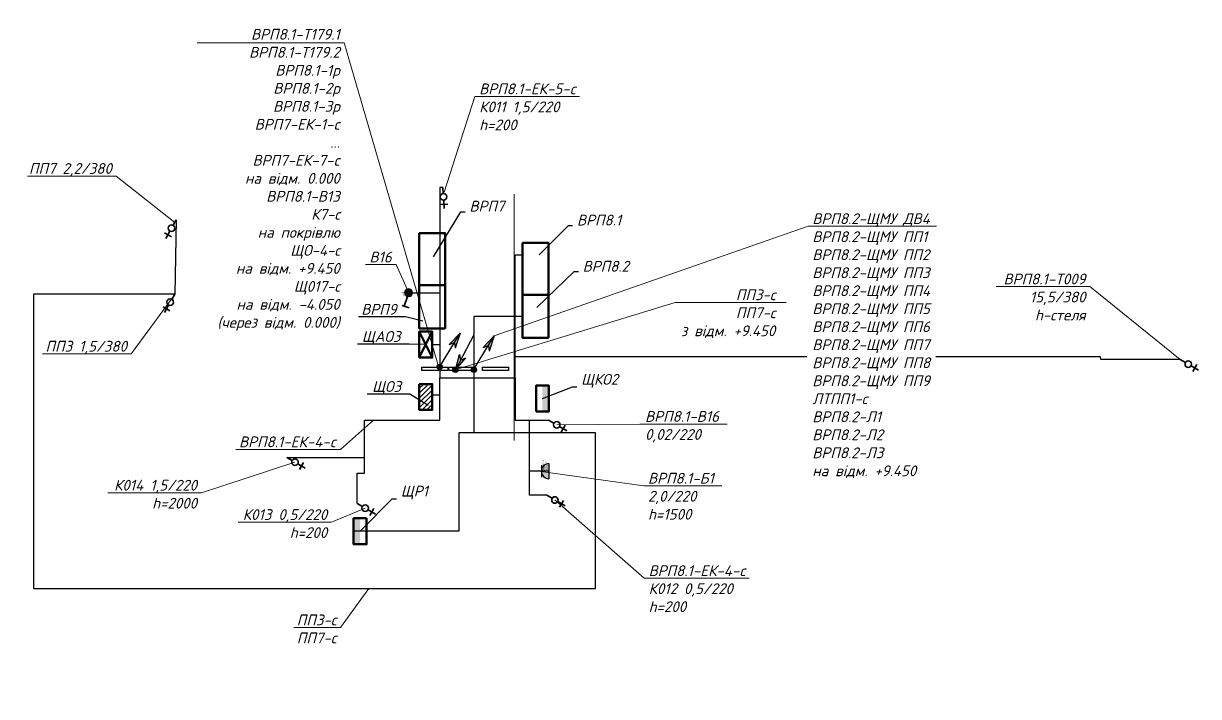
# Model space of a CAD drawing. Header units: millimetres. Extents: x -164867 to 807677, y -316775 to 513985.
# Drawn here: x 202304 to 229491, y 126092 to 141669 of the extents above; entities that cross this region are included whole.
import ezdxf
from ezdxf import colors
from ezdxf.entities.mleader import LeaderData, LeaderLine
from ezdxf.enums import TextEntityAlignment as Align
from ezdxf.math import Vec2, Vec3

# ---------------------------------------------------------------- set-up
doc = ezdxf.new("R2010")
doc.units = ezdxf.units.MM
doc.layers.get('Defpoints').update_dxf_attribs({"color": 140})
for name, color, linetype, lineweight in [('00_novus', 102, 'Continuous', 9), ('E_Аварійні мережі', 1, 'Continuous', 30), ('E_В лотку', 5, 'Kabl_in_Lotok', 30), ('E_В лотку_аварійні', 1, 'Kabl_in_Lotok', 30), ('E_Вимикачі', 84, 'Continuous', 35), ('E_Обладнання', 84, 'Continuous', 35), ('E_Позначення', 7, 'Continuous', 15), ('E_Розп. мережі', 5, 'Continuous', 30), ('E_Щити', 1, 'Continuous', 50)]:
    doc.layers.add(name, color=color, linetype=linetype, lineweight=lineweight)
doc.layers.add('E_Hidden atributes', color=2, linetype='Continuous', plot=False)
doc.styles.add('GOST 2.304', font='isocpeui.ttf')
doc.styles.add('ISO', font='isocpeui.ttf')
doc.styles.add('orientation to layout', font='isocpeui.ttf')
doc.styles.add('ГОСТ 2.304', font='isocpeui.ttf')
doc.linetypes.add('Kabl_in_Lotok', pattern='A,10,[130,ltypeshp.shx,S=1,R=0,X=0,Y=0],1,[130,ltypeshp.shx,S=1,R=90,X=0,Y=-1],1,[130,ltypeshp.shx,S=1,R=0,X=0,Y=0],10', length=22)

# ---------------------------------------------------------------- blocks, each defined once
blk = doc.blocks.new('электровывод')
at = {"color": 0, "linetype": 'ByBlock', "lineweight": -2}
for p, q in [((-123, 124), (-205, 207)), ((-202, 127), (-125, 204)), ((-59, 60), (0, 0))]:
    blk.add_line(p, q, dxfattribs=at)
blk.add_circle((-91, 92), 44.9, dxfattribs=at)
blk = doc.blocks.new('_None')
blk = doc.blocks.new('*U6')
at = {"lineweight": 40}
h = blk.add_hatch(color=0, dxfattribs=at)
h.dxf.hatch_style = 1
h.paths.add_polyline_path([(300, 150), (-300, 150), (-300, 0), (300, 0)])
at = {"color": 0}
blk.add_lwpolyline([(-300, 300), (300, 300), (300, 0), (-300, 0)], close=True, dxfattribs=at)
blk = doc.blocks.new('*U5')
at = {"lineweight": 20}
h = blk.add_hatch(dxfattribs=at)
h.set_pattern_fill('ANSI31', color=0, scale=25)
h.paths.add_polyline_path([(-300, 300), (-300, 0), (300, 0), (300, 300)])
at = {"color": 0}
blk.add_lwpolyline([(-300, 300), (300, 300), (300, 0), (-300, 0)], close=True, dxfattribs=at)
blk = doc.blocks.new('*U4')
at = {"color": 0}
for p, q in [((-300, 300), (300, 0)), ((-300, 0), (300, 300))]:
    blk.add_line(p, q, dxfattribs=at)
blk.add_lwpolyline([(-300, 300), (300, 300), (300, 0), (-300, 0)], close=True, dxfattribs=at)
blk = doc.blocks.new('*U68')
at = {"lineweight": -2}
h = blk.add_hatch(color=256, dxfattribs=at)
h.paths.add_polyline_path([(8.77, 16.13), (3.9, 10.61), (6.34, 11.65)])
h.paths.add_polyline_path([(8.77, 16.13), (6.34, 11.65), (6.79, 9.05)])
h = blk.add_hatch(color=256, dxfattribs=at)
edge = h.paths.add_edge_path()
edge.add_arc((0.07, 0), 1.28, 0, 360)
for p, q in [((0, 0), (8.77, 16.13)), ((8.77, 16.13), (3.9, 10.61)), ((3.9, 10.61), (6.34, 11.65)), ((6.34, 11.65), (6.79, 9.05)), ((8.77, 16.13), (6.79, 9.05))]:
    blk.add_line(p, q, dxfattribs=at)
blk.add_circle((0.11, 0), 1.24, dxfattribs=at)
blk = doc.blocks.new('*U522')
at = {"true_color": 0xffffff}
h = blk.add_hatch(color=7, dxfattribs=at)
h.dxf.hatch_style = 1
h.paths.add_polyline_path([(-88, 0, 1), (88, 0, 1)])
at = {"color": 0}
for points in [[(127, 301), (17, 348)], [(34, 81), (127, 301)], [(238, 254), (127, 301)]]:
    blk.add_lwpolyline(points, dxfattribs=at)
blk.add_circle((0, 0), 87.5, dxfattribs=at)
at = {"layer": 'E_Hidden atributes', "style": 'GOST 2.304'}
for tag, p in [('TYPE', (-77, 42)), ('IP', (-72, 75)), ('INSTALATION', (-72, 10)), ('LOCATION', (-72, -20)), ('COLOR', (-72, -88)), ('VENDOR', (-72, -55))]:
    blk.add_attdef(tag, p, '', height=25, dxfattribs=at)
blk = doc.blocks.new('*U507')
h = blk.add_hatch(color=0)
h.dxf.hatch_style = 1
h.paths.add_polyline_path([(175, 100, 1), (-175, 100)])
at = {"color": 0, "linetype": 'Continuous', "lineweight": 30}
for p, q in [((140, 275), (-140, 275)), ((0, 275), (0, 415)), ((0, 275), (0, 415)), ((0, 275), (0, 415)), ((175, 100), (-175, 100))]:
    blk.add_line(p, q, dxfattribs=at)
blk.add_arc((0, 100), 175, 0, 180, dxfattribs=at)
at = {"color": 0, "style": 'orientation to layout'}
blk.add_attdef('AMOUNT', text='', height=150, dxfattribs=at).set_placement((147, 422), align=Align.MIDDLE_CENTER)
at = {"layer": 'E_Hidden atributes', "style": 'GOST 2.304'}
for tag, p in [('IP', (0, 248)), ('INSTALATION', (0, 188)), ('LOCATION', (0, 158)), ('COLOR', (0, 100)), ('VENDOR', (0, 218)), ('VOLTAGE_CURRENT', (0, 128))]:
    blk.add_attdef(tag, p, '', height=25, dxfattribs=at)
blk = doc.blocks.new('*U124')
at = {"lineweight": -2}
h = blk.add_hatch(color=256, dxfattribs=at)
h.paths.add_polyline_path([(0.11, 0), (-4.75, 5.51), (-2.32, 4.48)])
h.paths.add_polyline_path([(0.11, 0), (-2.32, 4.48), (-1.87, 7.08)])
h = blk.add_hatch(color=256, dxfattribs=at)
edge = h.paths.add_edge_path()
edge.add_arc((0.07, 0), 1.28, 0, 360)
for p, q in [((-8.66, 16.13), (0.11, 0)), ((0.11, 0), (-4.75, 5.51)), ((-4.75, 5.51), (-2.32, 4.48)), ((-2.32, 4.48), (-1.87, 7.08)), ((0.11, 0), (-1.87, 7.08))]:
    blk.add_line(p, q, dxfattribs=at)
blk.add_circle((0.11, 0), 1.24, dxfattribs=at)

msp = doc.modelspace()

# ---------------------------------------------------------------- linework, layer by layer
at = {"layer": '00_novus', "color": 251, "lineweight": 0}
msp.add_lwpolyline([(213656.07, 137716.17), (213656.07, 132019.97)], dxfattribs=at)
at = {"layer": 'E_Аварійні мережі'}
msp.add_lwpolyline([(213852.7, 134890.5), (212723.75, 134890.5), (212723.75, 132191.17)], dxfattribs=at)
at = {"layer": 'E_В лотку', "ltscale": 100}
for points in [[(212007.14, 137876.17), (211939.76, 137876.17), (211939.76, 133465.14), (213683.54, 133465.14), (213683.54, 136312.81), (213852.7, 136312.81)], [(211212.1, 135437.69), (211939.76, 135437.69)], [(229066.77, 133892.56), (227232.7, 133892.56), (227224.83, 133951.89), (213683.54, 133951.89)], [(210022.27, 130559.86), (210022.27, 131259.86), (210197.2, 131259.86), (210197.2, 131626.25)]]:
    msp.add_lwpolyline(points, dxfattribs=at)
at = {"layer": 'E_В лотку_аварійні', "ltscale": 100}
msp.add_lwpolyline([(205837.27, 137121.37), (205804.27, 135407.02), (202537.7, 135407.02), (202537.7, 128589.2), (215537.7, 128589.2), (215537.7, 132191.17), (212380.12, 132191.17), (212380.12, 129916.17), (209942.27, 129916.17)], dxfattribs=at)
at = {"layer": 'E_Розп. мережі'}
msp.add_lwpolyline([(214462.18, 131308.17), (214012.7, 131308.17)], dxfattribs=at)

# ---------------------------------------------------------------- block references
at = {"layer": 'E_Аварійні мережі'}
for name, p, xscale, yscale, zscale, rotation in [('*U124', (212295.8, 133657.75), 50.00000000000003, 50.00000000000003, 50.00000000000003, 303.6627337035046), ('*U68', (212718.16, 133653.4), 50.00000000000001, 50.00000000000001, 50.00000000000001, 357.0874877686715)]:
    msp.add_blockref(name, p, dxfattribs=dict(at, xscale=xscale, yscale=yscale, zscale=zscale, rotation=rotation))
at = {"layer": 'E_Вимикачі', "rotation": 185.3361528973645}
msp.add_blockref('*U522', (211212.1, 135437.69), dxfattribs=at).add_auto_attribs({'INSTALATION': 'Вбудований', 'IP': 'IP20', 'LOCATION': 'Загальні зони', 'TYPE': '1-полюсний'})
at = {"layer": 'E_Обладнання', "yscale": 1.687500000021705, "zscale": 1.687500000021704}
for p, xscale, rotation in [((212007.14, 137876.17), -1.687500000021706, 228.5652891213251), ((205837.27, 137121.37), -1.687500000021706, 195.3553398240153), ((205804.27, 135407.02), -1.687500000021706, 195.3553398240153), ((229066.77, 133892.56), -1.687500000021705, 284.4892115701171), ((214452.7, 132489.18), -1.687500000021705, 284.4892115701171), ((208397.2, 131626.25), -1.687500000021705, 284.4892115701171), ((214412.7, 130750.44), -1.687500000021705, 284.4892115701171), ((210022.27, 130559.86), -1.687500000021705, 284.4892115701171)]:
    msp.add_blockref('электровывод', p, dxfattribs=dict(at, xscale=xscale, rotation=rotation))
at = {"layer": 'E_Обладнання', "rotation": 89.99999999999999}
msp.add_blockref('*U507', (214562.18, 131308.17), dxfattribs=at).add_auto_attribs({'INSTALATION': 'Вбудована', 'IP': 'IP66', 'VENDOR': 'Scame 137.4412', 'LOCATION': 'Загальні зони', 'VOLTAGE_CURRENT': '220В, 16А'})
at = {"layer": 'E_Розп. мережі', "xscale": 50.00000000000003, "yscale": 50.00000000000003, "zscale": 50.00000000000003, "rotation": 357.0874877686715}
msp.add_blockref('*U68', (211927.95, 133716.52), dxfattribs=at)
at = {"layer": 'E_Щити', "color": 1}
for name, p, rotation in [('*U4', (211762.7, 134237.97), 89.99999999999999), ('*U6', (214462.7, 132989.2), 89.99999999999997), ('*U6', (209943.23, 129916.17), 270)]:
    msp.add_blockref(name, p, dxfattribs=dict(at, rotation=rotation))
at = {"layer": 'E_Щити', "xscale": -1, "rotation": 90}
msp.add_blockref('*U5', (211762.7, 133024.16), dxfattribs=at)

# ---------------------------------------------------------------- next in the draw order: leaders
at = {"layer": 'E_Позначення'}
ml = msp.add_multileader_mtext('Standard', dxfattribs=at)
ml.set_content('ВРП8.1-ЕК-5-c\\PК011 1,5/220\\Ph=200', color=256, style='ГОСТ 2.304')
ml.set_leader_properties(color=256, linetype='ByLayer', lineweight=-1)
ml.set_arrow_properties(name='NONE')
ml.build(insert=Vec2(0, 0))
ml.multileader.update_dxf_attribs({"has_dogleg": 0, "text_left_attachment_type": 6, "text_right_attachment_type": 6, "dogleg_length": 0, "arrow_head_size": 1})
ctx = ml.context
ctx.base_point, ctx.char_height, ctx.arrow_head_size, ctx.landing_gap_size, ctx.plane_origin = Vec3(212747.27, 139980.86), 250, 1, 100, Vec3(231584.18, 137326.08)
ctx.left_attachment, ctx.right_attachment = 6, 6
notes = []
notes.append((ctx, [(0, (1, 1, 0), (212747.27, 139980.86), (1, 0), 0, [(0, [(212037.09, 137766.3)], 0, [])])]))
ctx.mtext.insert, ctx.mtext.flow_direction = Vec3(212847.27, 140280.86), 5
ctx.mtext.has_bg_fill, ctx.mtext.bg_color, ctx.mtext.bg_scale_factor, ctx.mtext.bg_transparency, ctx.mtext.use_window_bg_color = 1, -1027028792, 1.5, 0, 1
ml = msp.add_multileader_mtext('Standard', dxfattribs=at)
ml.set_content('ПП7 2,2/380', color=256, style='ГОСТ 2.304')
ml.set_leader_properties(color=256, linetype='ByLayer', lineweight=-1)
ml.set_arrow_properties(name='NONE')
ml.build(insert=Vec2(0, 0))
ml.multileader.update_dxf_attribs({"has_dogleg": 0, "text_left_attachment_type": 6, "text_right_attachment_type": 6, "dogleg_length": 0, "arrow_head_size": 1})
ctx = ml.context
ctx.base_point, ctx.char_height, ctx.arrow_head_size, ctx.landing_gap_size, ctx.plane_origin = Vec3(202295.3, 138138.11), 250, 1, 100, Vec3(226880.05, 135630.66)
ctx.left_attachment, ctx.right_attachment, ctx.text_align_type = 6, 6, 2
notes.append((ctx, [(1, (1, 1, 0), (204448.71, 138138.11), (-1, 0), 0, [(0, [(205802.3, 137059.15)], 0, [])])]))
ctx.mtext.insert, ctx.mtext.alignment, ctx.mtext.flow_direction = Vec3(204348.71, 138438.11), 3, 5
ctx.mtext.has_bg_fill, ctx.mtext.bg_color, ctx.mtext.bg_scale_factor, ctx.mtext.bg_transparency, ctx.mtext.use_window_bg_color = 1, -1027028792, 1.5, 0, 1
at = {"layer": 'E_Позначення', "color": 7, "lineweight": 9}
ml = msp.add_multileader_mtext('Standard', dxfattribs=at)
ml.set_content('ВРП8.1', color=7, style='ISO')
ml.set_leader_properties()
ml.set_arrow_properties(name='NONE')
ml.build(insert=Vec2(0, 0))
ml.multileader.update_dxf_attribs({"has_text_frame": 1, "text_left_attachment_type": 7, "text_right_attachment_type": 8, "dogleg_length": 100, "arrow_head_size": 200})
ctx = ml.context
ctx.base_point, ctx.char_height, ctx.arrow_head_size, ctx.landing_gap_size, ctx.plane_origin = Vec3(215010.71, 136992.98), 250, 200, 100, Vec3(159949.07, 135764.07)
ctx.left_attachment, ctx.right_attachment = 7, 8
notes.append((ctx, [(1, (1, 1, 0), (214910.71, 136992.98), (1, 0), 100, [(0, [(214239.16, 136317.33)], 0, [])])]))
ctx.mtext.insert, ctx.mtext.line_spacing_factor, ctx.mtext.flow_direction = Vec3(215110.71, 137242.98), 0.72, 5
ctx.mtext.has_bg_fill, ctx.mtext.bg_color, ctx.mtext.bg_scale_factor, ctx.mtext.bg_transparency, ctx.mtext.use_window_bg_color = 1, -1027028792, 1.5, 0, 1
at = {"layer": 'E_Позначення'}
ml = msp.add_multileader_mtext('Standard', dxfattribs=at)
ml.set_content('В16', color=256, style='ГОСТ 2.304')
ml.set_leader_properties(color=256, linetype='ByLayer', lineweight=-1)
ml.set_arrow_properties(name='NONE')
ml.build(insert=Vec2(0, 0))
ml.multileader.update_dxf_attribs({"has_dogleg": 0, "text_left_attachment_type": 6, "text_right_attachment_type": 6, "dogleg_length": 0, "arrow_head_size": 1})
ctx = ml.context
ctx.base_point, ctx.char_height, ctx.arrow_head_size, ctx.landing_gap_size, ctx.plane_origin = Vec3(210210.06, 136087.19), 250, 1, 100, Vec3(236377.61, 135513.89)
ctx.left_attachment, ctx.right_attachment, ctx.text_align_type = 6, 6, 2
notes.append((ctx, [(1, (1, 1, 0), (210923.13, 136087.19), (-1, 0), 0, [(0, [(211215.97, 135452.45)], 0, [])])]))
ctx.mtext.insert, ctx.mtext.alignment, ctx.mtext.flow_direction = Vec3(210823.13, 136387.19), 3, 5
ctx.mtext.has_bg_fill, ctx.mtext.bg_color, ctx.mtext.bg_scale_factor, ctx.mtext.bg_transparency, ctx.mtext.use_window_bg_color = 1, -1027028792, 1.5, 0, 1
ml = msp.add_multileader_mtext('Standard', dxfattribs=at)
ml.set_content('ВРП8.1-Т009\\P15,5/380\\Ph-стеля', color=256, style='ГОСТ 2.304')
ml.set_leader_properties(color=256, linetype='ByLayer', lineweight=-1)
ml.set_arrow_properties(name='NONE')
ml.build(insert=Vec2(0, 0))
ml.multileader.update_dxf_attribs({"has_dogleg": 0, "text_left_attachment_type": 6, "text_right_attachment_type": 6, "dogleg_length": 0, "arrow_head_size": 1})
ctx = ml.context
ctx.base_point, ctx.char_height, ctx.arrow_head_size, ctx.landing_gap_size, ctx.plane_origin = Vec3(224766.33, 135579.23), 250, 1, 100, Vec3(248802.63, 133342.47)
ctx.left_attachment, ctx.right_attachment, ctx.text_align_type = 6, 6, 2
notes.append((ctx, [(1, (1, 1, 0), (226979.02, 135579.23), (-1, 0), 0, [(0, [(229066.77, 133892.56)], 0, [])])]))
ctx.mtext.insert, ctx.mtext.alignment, ctx.mtext.flow_direction = Vec3(226879.02, 135879.23), 3, 5
ctx.mtext.has_bg_fill, ctx.mtext.bg_color, ctx.mtext.bg_scale_factor, ctx.mtext.bg_transparency, ctx.mtext.use_window_bg_color = 1, -1027028792, 1.5, 0, 1
ml = msp.add_multileader_mtext('Standard', dxfattribs=at)
ml.set_content('ПП3 1,5/380', color=256, style='ГОСТ 2.304')
ml.set_leader_properties(color=256, linetype='ByLayer', lineweight=-1)
ml.set_arrow_properties(name='NONE')
ml.build(insert=Vec2(0, 0))
ml.multileader.update_dxf_attribs({"has_dogleg": 0, "text_left_attachment_type": 6, "text_right_attachment_type": 6, "dogleg_length": 0, "arrow_head_size": 1})
ctx = ml.context
ctx.base_point, ctx.char_height, ctx.arrow_head_size, ctx.landing_gap_size, ctx.plane_origin = Vec3(202696.4, 134024.06), 250, 1, 100, Vec3(226847.05, 133916.32)
ctx.left_attachment, ctx.right_attachment, ctx.text_align_type = 6, 6, 2
notes.append((ctx, [(1, (1, 1, 0), (204797.91, 134024.06), (-1, 0), 0, [(0, [(205769.3, 135344.81)], 0, [])])]))
ctx.mtext.insert, ctx.mtext.alignment, ctx.mtext.flow_direction = Vec3(204697.91, 134324.06), 3, 5
ctx.mtext.has_bg_fill, ctx.mtext.bg_color, ctx.mtext.bg_scale_factor, ctx.mtext.bg_transparency, ctx.mtext.use_window_bg_color = 1, -1027028792, 1.5, 0, 1
at = {"layer": 'E_Позначення', "color": 7, "lineweight": 9}
ml = msp.add_multileader_mtext('Standard', dxfattribs=at)
ml.set_content('ЩАО3', color=7, style='ISO')
ml.set_leader_properties()
ml.set_arrow_properties(name='NONE')
ml.build(insert=Vec2(0, 0))
ml.multileader.update_dxf_attribs({"has_text_frame": 1, "text_left_attachment_type": 7, "text_right_attachment_type": 8, "dogleg_length": 100, "arrow_head_size": 200})
ctx = ml.context
ctx.base_point, ctx.char_height, ctx.arrow_head_size, ctx.landing_gap_size, ctx.plane_origin = Vec3(210002.07, 134249.48), 250, 200, 100, Vec3(157322.61, 134376.94)
ctx.left_attachment, ctx.right_attachment, ctx.text_align_type = 7, 8, 2
notes.append((ctx, [(0, (1, 1, 0), (211226.88, 134249.48), (-1, 0), 100, [(0, [(211612.7, 134237.97)], 0, [])])]))
ctx.mtext.insert, ctx.mtext.alignment, ctx.mtext.line_spacing_factor, ctx.mtext.flow_direction = Vec3(211026.88, 134549.48), 3, 0.72, 5
ctx.mtext.has_bg_fill, ctx.mtext.bg_color, ctx.mtext.bg_scale_factor, ctx.mtext.bg_transparency, ctx.mtext.use_window_bg_color = 1, -1027028792, 1.5, 0, 1
ml = msp.add_multileader_mtext('Standard', dxfattribs=at)
ml.set_content('ЩО3', color=7, style='ISO')
ml.set_leader_properties()
ml.set_arrow_properties(name='NONE')
ml.build(insert=Vec2(0, 0))
ml.multileader.update_dxf_attribs({"has_text_frame": 1, "text_left_attachment_type": 7, "text_right_attachment_type": 8, "dogleg_length": 100, "arrow_head_size": 200})
ctx = ml.context
ctx.base_point, ctx.char_height, ctx.arrow_head_size, ctx.landing_gap_size, ctx.plane_origin = Vec3(210248.7, 133092.07), 250, 200, 100, Vec3(157379.84, 132535.06)
ctx.left_attachment, ctx.right_attachment, ctx.text_align_type = 7, 8, 2
notes.append((ctx, [(0, (1, 1, 0), (211240.56, 133092.07), (-1, 0), 100, [(0, [(211665.32, 132830.55)], 0, [])])]))
ctx.mtext.insert, ctx.mtext.alignment, ctx.mtext.line_spacing_factor, ctx.mtext.flow_direction = Vec3(211040.56, 133392.07), 3, 0.72, 5
ctx.mtext.has_bg_fill, ctx.mtext.bg_color, ctx.mtext.bg_scale_factor, ctx.mtext.bg_transparency, ctx.mtext.use_window_bg_color = 1, -1027028792, 1.5, 0, 1
at = {"layer": 'E_Позначення'}
ml = msp.add_multileader_mtext('Standard', dxfattribs=at)
ml.set_content('ВРП8.1-В16\\P0,02/220', color=256, style='ГОСТ 2.304')
ml.set_leader_properties(color=256, linetype='ByLayer', lineweight=-1)
ml.set_arrow_properties(name='NONE')
ml.build(insert=Vec2(0, 0))
ml.multileader.update_dxf_attribs({"has_dogleg": 0, "text_left_attachment_type": 6, "text_right_attachment_type": 6, "dogleg_length": 0, "arrow_head_size": 1})
ctx = ml.context
ctx.base_point, ctx.char_height, ctx.arrow_head_size, ctx.landing_gap_size, ctx.plane_origin = Vec3(216586.29, 132398.95), 250, 1, 100, Vec3(234188.55, 131939.09)
ctx.left_attachment, ctx.right_attachment = 6, 6
notes.append((ctx, [(0, (1, 1, 0), (216586.29, 132398.95), (1, 0), 0, [(0, [(214641.47, 132379.31)], 0, [])])]))
ctx.mtext.insert, ctx.mtext.flow_direction = Vec3(216686.29, 132698.95), 5
ctx.mtext.has_bg_fill, ctx.mtext.bg_color, ctx.mtext.bg_scale_factor, ctx.mtext.bg_transparency, ctx.mtext.use_window_bg_color = 1, -1027028792, 1.5, 0, 1
ml = msp.add_multileader_mtext('Standard', dxfattribs=at)
ml.set_content('ВРП8.1-ЕК-4-c', color=256, style='ГОСТ 2.304')
ml.set_leader_properties(color=256, linetype='ByLayer', lineweight=-1)
ml.set_arrow_properties(name='NONE')
ml.build(insert=Vec2(0, 0))
ml.multileader.update_dxf_attribs({"has_dogleg": 0, "text_left_attachment_type": 6, "text_right_attachment_type": 6, "dogleg_length": 0, "arrow_head_size": 1})
ctx = ml.context
ctx.base_point, ctx.char_height, ctx.arrow_head_size, ctx.landing_gap_size, ctx.plane_origin = Vec3(207070.18, 131811.1), 250, 1, 100, Vec3(229948.64, 132048.96)
ctx.left_attachment, ctx.right_attachment, ctx.text_align_type = 6, 6, 2
notes.append((ctx, [(1, (1, 1, 0), (209637.04, 131811.1), (-1, 0), 0, [(0, [(210401.55, 132489.18)], 0, [])])]))
ctx.mtext.insert, ctx.mtext.alignment, ctx.mtext.flow_direction = Vec3(209537.04, 132111.1), 3, 5
ctx.mtext.has_bg_fill, ctx.mtext.bg_color, ctx.mtext.bg_scale_factor, ctx.mtext.bg_transparency, ctx.mtext.use_window_bg_color = 1, -1027028792, 1.5, 0, 1
ml = msp.add_multileader_mtext('Standard', dxfattribs=at)
ml.set_content('К013 0,5/220\\Ph=200', color=256, style='ГОСТ 2.304')
ml.set_leader_properties(color=256, linetype='ByLayer', lineweight=-1)
ml.set_arrow_properties(name='NONE')
ml.build(insert=Vec2(0, 0))
ml.multileader.update_dxf_attribs({"has_dogleg": 0, "text_left_attachment_type": 6, "text_right_attachment_type": 6, "dogleg_length": 0, "arrow_head_size": 1})
ctx = ml.context
ctx.base_point, ctx.char_height, ctx.arrow_head_size, ctx.landing_gap_size, ctx.plane_origin = Vec3(207174.71, 130128.12), 250, 1, 100, Vec3(229758.12, 130009.77)
ctx.left_attachment, ctx.right_attachment, ctx.text_align_type = 6, 6, 2
notes.append((ctx, [(1, (1, 1, 0), (209431.72, 130128.12), (-1, 0), 0, [(0, [(210211.04, 130449.99)], 0, [])])]))
ctx.mtext.insert, ctx.mtext.alignment, ctx.mtext.flow_direction = Vec3(209331.72, 130428.12), 3, 5
ctx.mtext.has_bg_fill, ctx.mtext.bg_color, ctx.mtext.bg_scale_factor, ctx.mtext.bg_transparency, ctx.mtext.use_window_bg_color = 1, -1027028792, 1.5, 0, 1
ml = msp.add_multileader_mtext('Standard', dxfattribs=at)
ml.set_content('ВРП8.1-ЕК-4-c\\PК012 0,5/220\\Ph=200', color=256, style='ГОСТ 2.304')
ml.set_leader_properties(color=256, linetype='ByLayer', lineweight=-1)
ml.set_arrow_properties(name='NONE')
ml.build(insert=Vec2(0, 0))
ml.multileader.update_dxf_attribs({"has_dogleg": 0, "text_left_attachment_type": 6, "text_right_attachment_type": 6, "dogleg_length": 0, "arrow_head_size": 1})
ctx = ml.context
ctx.base_point, ctx.char_height, ctx.arrow_head_size, ctx.landing_gap_size, ctx.plane_origin = Vec3(216668.47, 128829.07), 250, 1, 100, Vec3(234148.55, 130200.35)
ctx.left_attachment, ctx.right_attachment = 6, 6
notes.append((ctx, [(0, (1, 1, 0), (216668.47, 128829.07), (1, 0), 0, [(0, [(214601.47, 130640.57)], 0, [])])]))
ctx.mtext.insert, ctx.mtext.flow_direction = Vec3(216768.47, 129129.07), 5
ctx.mtext.has_bg_fill, ctx.mtext.bg_color, ctx.mtext.bg_scale_factor, ctx.mtext.bg_transparency, ctx.mtext.use_window_bg_color = 1, -1027028792, 1.5, 0, 1
ml = msp.add_multileader_mtext('Standard', dxfattribs=at)
ml.set_content('ПП3-с\\PПП7-с', color=256, style='ГОСТ 2.304')
ml.set_leader_properties(color=256, linetype='ByLayer', lineweight=-1)
ml.set_arrow_properties(name='NONE')
ml.build(insert=Vec2(0, 0))
ml.multileader.update_dxf_attribs({"has_dogleg": 0, "text_left_attachment_type": 6, "text_right_attachment_type": 6, "dogleg_length": 0, "arrow_head_size": 1})
ctx = ml.context
ctx.base_point, ctx.char_height, ctx.arrow_head_size, ctx.landing_gap_size, ctx.plane_origin = Vec3(208482.98, 127690), 250, 1, 100, Vec3(229843.47, 126741.18)
ctx.left_attachment, ctx.right_attachment, ctx.text_align_type = 6, 6, 2
notes.append((ctx, [(1, (1, 1, 0), (209639.99, 127690), (-1, 0), 0, [(0, [(210296.39, 128589.2)], 0, [])])]))
ctx.mtext.insert, ctx.mtext.alignment, ctx.mtext.flow_direction = Vec3(209539.99, 127990), 3, 5
ctx.mtext.has_bg_fill, ctx.mtext.bg_color, ctx.mtext.bg_scale_factor, ctx.mtext.bg_transparency, ctx.mtext.use_window_bg_color = 1, -1027028792, 1.5, 0, 1
for ctx, leaders in notes:
    for number, flags, end, landing, length, lines in leaders:
        leader = LeaderData()
        leader.index, (leader.has_last_leader_line, leader.has_dogleg_vector, leader.attachment_direction) = number, flags
        leader.last_leader_point, leader.dogleg_vector, leader.dogleg_length = Vec3(end), Vec3(landing), length
        for number, points, colour, breaks in lines:
            line = LeaderLine()
            line.index, line.vertices, line.color, line.breaks = number, Vec3.list(points), colors.encode_raw_color(colour), breaks
            leader.lines.append(line)
        ctx.leaders.append(leader)

# ---------------------------------------------------------------- next in the draw order: leaders
at = {"layer": 'E_Позначення', "color": 7, "lineweight": 9}
ml = msp.add_multileader_mtext('Standard', dxfattribs=at)
ml.set_content('ВРП7', color=7, style='ISO')
ml.set_leader_properties()
ml.set_arrow_properties(name='NONE')
ml.build(insert=Vec2(0, 0))
ml.multileader.update_dxf_attribs({"has_text_frame": 1, "text_left_attachment_type": 7, "text_right_attachment_type": 8, "dogleg_length": 100, "arrow_head_size": 200})
ctx = ml.context
ctx.base_point, ctx.char_height, ctx.arrow_head_size, ctx.landing_gap_size, ctx.plane_origin = Vec3(212522.02, 137312.57), 250, 200, 100, Vec3(157557.18, 134948.62)
ctx.left_attachment, ctx.right_attachment = 7, 8
notes = []
notes.append((ctx, [(1, (1, 1, 0), (212422.02, 137312.57), (1, 0), 100, [(0, [(211792.6, 136264.42)], 0, [])])]))
ctx.mtext.insert, ctx.mtext.line_spacing_factor, ctx.mtext.flow_direction = Vec3(212622.02, 137565.79), 0.72, 5
ctx.mtext.has_bg_fill, ctx.mtext.bg_color, ctx.mtext.bg_scale_factor, ctx.mtext.bg_transparency, ctx.mtext.use_window_bg_color = 1, -1027028792, 1.5, 0, 1
ml = msp.add_multileader_mtext('Standard', dxfattribs=at)
ml.set_content('ВРП8.2', color=7, style='ISO')
ml.set_leader_properties()
ml.set_arrow_properties(name='NONE')
ml.build(insert=Vec2(0, 0))
ml.multileader.update_dxf_attribs({"has_text_frame": 1, "text_left_attachment_type": 7, "text_right_attachment_type": 8, "dogleg_length": 100, "arrow_head_size": 200})
ctx = ml.context
ctx.base_point, ctx.char_height, ctx.arrow_head_size, ctx.landing_gap_size, ctx.plane_origin = Vec3(215142.6, 135924.98), 250, 200, 100, Vec3(159947.61, 133754.07)
ctx.left_attachment, ctx.right_attachment = 7, 8
notes.append((ctx, [(1, (1, 1, 0), (215042.6, 135924.98), (1, 0), 100, [(0, [(214179.74, 135093.79)], 0, [])])]))
ctx.mtext.insert, ctx.mtext.line_spacing_factor, ctx.mtext.flow_direction = Vec3(215242.6, 136174.98), 0.72, 5
ctx.mtext.has_bg_fill, ctx.mtext.bg_color, ctx.mtext.bg_scale_factor, ctx.mtext.bg_transparency, ctx.mtext.use_window_bg_color = 1, -1027028792, 1.5, 0, 1
ml = msp.add_multileader_mtext('Standard', dxfattribs=at)
ml.set_content('ВРП9', color=7, style='ISO')
ml.set_leader_properties()
ml.set_arrow_properties(name='NONE')
ml.build(insert=Vec2(0, 0))
ml.multileader.update_dxf_attribs({"has_text_frame": 1, "text_left_attachment_type": 7, "text_right_attachment_type": 8, "dogleg_length": 100, "arrow_head_size": 200})
ctx = ml.context
ctx.base_point, ctx.char_height, ctx.arrow_head_size, ctx.landing_gap_size, ctx.plane_origin = Vec3(210003.08, 134928.49), 250, 200, 100, Vec3(157397.18, 134584.72)
ctx.left_attachment, ctx.right_attachment, ctx.text_align_type = 7, 8, 2
notes.append((ctx, [(0, (1, 1, 0), (211139.44, 134878.49), (-1, 0), 100, [(0, [(211547.45, 134782.04)], 0, [])])]))
ctx.mtext.insert, ctx.mtext.alignment, ctx.mtext.line_spacing_factor, ctx.mtext.flow_direction = Vec3(210939.44, 135178.49), 3, 0.72, 5
ctx.mtext.has_bg_fill, ctx.mtext.bg_color, ctx.mtext.bg_scale_factor, ctx.mtext.bg_transparency, ctx.mtext.use_window_bg_color = 1, -1027028792, 1.5, 0, 1
at = {"layer": 'E_Позначення'}
ml = msp.add_multileader_mtext('Standard', dxfattribs=at)
ml.set_content('К014 1,5/220\\Ph=2000', color=256, style='ГОСТ 2.304')
ml.set_leader_properties(color=256, linetype='ByLayer', lineweight=-1)
ml.set_arrow_properties(name='NONE')
ml.build(insert=Vec2(0, 0))
ml.multileader.update_dxf_attribs({"has_dogleg": 0, "text_left_attachment_type": 6, "text_right_attachment_type": 6, "dogleg_length": 0, "arrow_head_size": 1})
ctx = ml.context
ctx.base_point, ctx.char_height, ctx.arrow_head_size, ctx.landing_gap_size, ctx.plane_origin = Vec3(204188.63, 130807.79), 250, 1, 100, Vec3(228133.06, 131076.16)
ctx.left_attachment, ctx.right_attachment, ctx.text_align_type = 6, 6, 2
notes.append((ctx, [(1, (1, 1, 0), (206419.5, 130807.79), (-1, 0), 0, [(0, [(208585.98, 131516.38)], 0, [])])]))
ctx.mtext.insert, ctx.mtext.alignment, ctx.mtext.flow_direction = Vec3(206319.5, 131107.79), 3, 5
ctx.mtext.has_bg_fill, ctx.mtext.bg_color, ctx.mtext.bg_scale_factor, ctx.mtext.bg_transparency, ctx.mtext.use_window_bg_color = 1, -1027028792, 1.5, 0, 1
at = {"layer": 'E_Позначення', "color": 7, "lineweight": 9}
ml = msp.add_multileader_mtext('Standard', dxfattribs=at)
ml.set_content('ЩР1', color=7, style='ISO')
ml.set_leader_properties()
ml.set_arrow_properties(name='NONE')
ml.build(insert=Vec2(0, 0))
ml.multileader.update_dxf_attribs({"has_text_frame": 1, "text_left_attachment_type": 7, "text_right_attachment_type": 8, "dogleg_length": 100, "arrow_head_size": 200})
ctx = ml.context
ctx.base_point, ctx.char_height, ctx.arrow_head_size, ctx.landing_gap_size, ctx.plane_origin = Vec3(210933.94, 130670.75), 250, 200, 100, Vec3(158863.16, 126667.07)
ctx.left_attachment, ctx.right_attachment = 7, 8
notes.append((ctx, [(1, (1, 1, 0), (210833.94, 130670.75), (1, 0), 100, [(0, [(210093.23, 129916.17)], 0, [])])]))
ctx.mtext.insert, ctx.mtext.line_spacing_factor, ctx.mtext.flow_direction = Vec3(211033.94, 130970.75), 0.72, 5
ctx.mtext.has_bg_fill, ctx.mtext.bg_color, ctx.mtext.bg_scale_factor, ctx.mtext.bg_transparency, ctx.mtext.use_window_bg_color = 1, -1027028792, 1.5, 0, 1
for ctx, leaders in notes:
    for number, flags, end, landing, length, lines in leaders:
        leader = LeaderData()
        leader.index, (leader.has_last_leader_line, leader.has_dogleg_vector, leader.attachment_direction) = number, flags
        leader.last_leader_point, leader.dogleg_vector, leader.dogleg_length = Vec3(end), Vec3(landing), length
        for number, points, colour, breaks in lines:
            line = LeaderLine()
            line.index, line.vertices, line.color, line.breaks = number, Vec3.list(points), colors.encode_raw_color(colour), breaks
            leader.lines.append(line)
        ctx.leaders.append(leader)

# ---------------------------------------------------------------- next in the draw order: leaders
at = {"layer": 'E_Позначення'}
ml = msp.add_multileader_mtext('Standard', dxfattribs=at)
ml.set_content('ВРП8.1-Т179.1\\PВРП8.1-Т179.2\\PВРП8.1-1р\\PВРП8.1-2р\\PВРП8.1-3р\\PВРП7-ЕК-1-c\\P...\\PВРП7-ЕК-7-c\\Pна відм. 0.000\\PВРП8.1-В13\\PК7-с\\Pна покрівлю\\PЩО-4-с\\Pна відм. +9.450\\PЩ017-с\\Pна відм. -4.050\\P(через відм. 0.000)', color=256, style='ГОСТ 2.304')
ml.set_leader_properties(color=256, linetype='ByLayer', lineweight=-1)
ml.set_arrow_properties(name='NONE')
ml.build(insert=Vec2(0, 0))
ml.multileader.update_dxf_attribs({"has_dogleg": 0, "text_left_attachment_type": 6, "text_right_attachment_type": 6, "dogleg_length": 0, "arrow_head_size": 1})
ctx = ml.context
ctx.base_point, ctx.char_height, ctx.arrow_head_size, ctx.landing_gap_size, ctx.plane_origin = Vec3(206549.66, 141218.67), 250, 1, 100, Vec3(229047.78, 134340.06)
ctx.left_attachment, ctx.right_attachment, ctx.text_align_type = 6, 6, 2
notes = []
notes.append((ctx, [(1, (1, 1, 0), (209723.14, 141218.67), (-1, 0), 0, [(0, [(211930.4, 133654.37)], 0, [])])]))
ctx.mtext.insert, ctx.mtext.alignment, ctx.mtext.flow_direction = Vec3(209623.14, 141543.67), 3, 5
ctx.mtext.has_bg_fill, ctx.mtext.bg_color, ctx.mtext.bg_scale_factor, ctx.mtext.bg_transparency, ctx.mtext.use_window_bg_color = 1, -1027028792, 1.5, 0, 1
ml = msp.add_multileader_mtext('Standard', dxfattribs=at)
ml.set_content('ВРП8.2-ЩМУ ДВ4\\PВРП8.2-ЩМУ ПП1\\PВРП8.2-ЩМУ ПП2\\PВРП8.2-ЩМУ ПП3\\PВРП8.2-ЩМУ ПП4\\PВРП8.2-ЩМУ ПП5\\PВРП8.2-ЩМУ ПП6\\PВРП8.2-ЩМУ ПП7\\PВРП8.2-ЩМУ ПП8\\PВРП8.2-ЩМУ ПП9\\PЛТПП1-с\\PВРП8.2-Л1\\PВРП8.2-Л2\\PВРП8.2-Л3\\Pна відм. +9.450', color=256, style='ГОСТ 2.304')
ml.set_leader_properties(color=256, linetype='ByLayer', lineweight=-1)
ml.set_arrow_properties(name='NONE')
ml.build(insert=Vec2(0, 0))
ml.multileader.update_dxf_attribs({"has_dogleg": 0, "text_left_attachment_type": 6, "text_right_attachment_type": 6, "dogleg_length": 0, "arrow_head_size": 1})
ctx = ml.context
ctx.base_point, ctx.char_height, ctx.arrow_head_size, ctx.landing_gap_size, ctx.plane_origin = Vec3(220456.07, 136975.36), 250, 1, 100, Vec3(232607.76, 135239.03)
ctx.left_attachment, ctx.right_attachment = 6, 6
notes.append((ctx, [(0, (1, 1, 0), (220456.07, 136975.36), (1, 0), 0, [(0, [(213197.08, 134436.56)], 0, [])])]))
ctx.mtext.insert, ctx.mtext.flow_direction = Vec3(220556.07, 137275.36), 5
ctx.mtext.has_bg_fill, ctx.mtext.bg_color, ctx.mtext.bg_scale_factor, ctx.mtext.bg_transparency, ctx.mtext.use_window_bg_color = 1, -1027028792, 1.5, 0, 1
for ctx, leaders in notes:
    for number, flags, end, landing, length, lines in leaders:
        leader = LeaderData()
        leader.index, (leader.has_last_leader_line, leader.has_dogleg_vector, leader.attachment_direction) = number, flags
        leader.last_leader_point, leader.dogleg_vector, leader.dogleg_length = Vec3(end), Vec3(landing), length
        for number, points, colour, breaks in lines:
            line = LeaderLine()
            line.index, line.vertices, line.color, line.breaks = number, Vec3.list(points), colors.encode_raw_color(colour), breaks
            leader.lines.append(line)
        ctx.leaders.append(leader)

# ---------------------------------------------------------------- next in the draw order: linework, layer by layer
at = {"layer": 'E_Розп. мережі', "ltscale": 100}
for points in [[(211762.7, 134237.97), (211939.76, 134237.97)], [(210197.2, 132489.18), (211939.76, 132489.18), (211939.76, 133465.14)], [(211762.7, 133073.2), (211939.76, 133073.2)], [(208397.2, 131626.25), (210197.2, 131626.25), (210197.2, 132489.18)], [(213895.19, 132489.18), (214452.7, 132489.18)]]:
    msp.add_lwpolyline(points, dxfattribs=at)
at = {"layer": 'E_Щити'}
for points in [[(212062.27, 135613.17), (211462.27, 135613.17), (211462.27, 136813.17), (212062.27, 136813.17)], [(212062.27, 134613.17), (211462.27, 134613.17), (211462.27, 135613.17), (212062.27, 135613.17)]]:
    msp.add_lwpolyline(points, close=True, dxfattribs=at)

# ---------------------------------------------------------------- next in the draw order: leaders
at = {"layer": 'E_Позначення', "color": 7, "lineweight": 9}
ml = msp.add_multileader_mtext('Standard', dxfattribs=at)
ml.set_content('ЩКО2', color=7, style='ISO')
ml.set_leader_properties()
ml.set_arrow_properties(name='NONE')
ml.build(insert=Vec2(0, 0))
ml.multileader.update_dxf_attribs({"has_text_frame": 1, "text_left_attachment_type": 7, "text_right_attachment_type": 8, "dogleg_length": 100, "arrow_head_size": 200})
ctx = ml.context
ctx.base_point, ctx.char_height, ctx.arrow_head_size, ctx.landing_gap_size, ctx.plane_origin = Vec3(215105.59, 133258.29), 250, 200, 100, Vec3(156754.84, 131572.68)
ctx.left_attachment, ctx.right_attachment = 7, 8
notes = []
notes.append((ctx, [(1, (1, 1, 0), (215005.59, 133258.29), (1, 0), 100, [(0, [(214312.7, 132989.2)], 0, [])])]))
ctx.mtext.insert, ctx.mtext.line_spacing_factor, ctx.mtext.flow_direction = Vec3(215205.59, 133558.29), 0.72, 5
ctx.mtext.has_bg_fill, ctx.mtext.bg_color, ctx.mtext.bg_scale_factor, ctx.mtext.bg_transparency, ctx.mtext.use_window_bg_color = 1, -1027028792, 1.5, 0, 1
at = {"layer": 'E_Позначення'}
ml = msp.add_multileader_mtext('Standard', dxfattribs=at)
ml.set_content('ВРП8.1-Б1\\P2,0/220\\Ph=1500', color=256, style='ГОСТ 2.304')
ml.set_leader_properties(color=256, linetype='ByLayer', lineweight=-1)
ml.set_arrow_properties(name='NONE')
ml.build(insert=Vec2(0, 0))
ml.multileader.update_dxf_attribs({"has_dogleg": 0, "text_left_attachment_type": 6, "text_right_attachment_type": 6, "dogleg_length": 0, "arrow_head_size": 1})
ctx = ml.context
ctx.base_point, ctx.char_height, ctx.arrow_head_size, ctx.landing_gap_size, ctx.plane_origin = Vec3(216654.33, 130968.94), 250, 1, 100, Vec3(233764.27, 130867.95)
ctx.left_attachment, ctx.right_attachment = 6, 6
notes.append((ctx, [(0, (1, 1, 0), (216654.33, 130968.94), (1, 0), 0, [(0, [(214217.18, 131308.17)], 0, [])])]))
ctx.mtext.insert, ctx.mtext.flow_direction = Vec3(216754.33, 131268.94), 5
ctx.mtext.has_bg_fill, ctx.mtext.bg_color, ctx.mtext.bg_scale_factor, ctx.mtext.bg_transparency, ctx.mtext.use_window_bg_color = 1, -1027028792, 1.5, 0, 1
for ctx, leaders in notes:
    for number, flags, end, landing, length, lines in leaders:
        leader = LeaderData()
        leader.index, (leader.has_last_leader_line, leader.has_dogleg_vector, leader.attachment_direction) = number, flags
        leader.last_leader_point, leader.dogleg_vector, leader.dogleg_length = Vec3(end), Vec3(landing), length
        for number, points, colour, breaks in lines:
            line = LeaderLine()
            line.index, line.vertices, line.color, line.breaks = number, Vec3.list(points), colors.encode_raw_color(colour), breaks
            leader.lines.append(line)
        ctx.leaders.append(leader)

# ---------------------------------------------------------------- next in the draw order: linework, layer by layer
at = {"layer": 'E_Розп. мережі', "ltscale": 100}
msp.add_lwpolyline([(214412.7, 130750.44), (214012.7, 130750.44), (214012.7, 132489.18)], dxfattribs=at)

# ---------------------------------------------------------------- next in the draw order: leaders
at = {"layer": 'E_Позначення'}
ml = msp.add_multileader_mtext('Standard', dxfattribs=at)
ml.set_content('ПП3-с\\PПП7-с\\Pз відм. +9.450', color=256, style='ГОСТ 2.304')
ml.set_leader_properties(color=256, linetype='ByLayer', lineweight=-1)
ml.set_arrow_properties(name='NONE')
ml.build(insert=Vec2(0, 0))
ml.multileader.update_dxf_attribs({"has_dogleg": 0, "text_left_attachment_type": 6, "text_right_attachment_type": 6, "dogleg_length": 0, "arrow_head_size": 1})
ctx = ml.context
ctx.base_point, ctx.char_height, ctx.arrow_head_size, ctx.landing_gap_size, ctx.plane_origin = Vec3(217384.95, 135214.41), 250, 1, 100, Vec3(227456.55, 133748.95)
ctx.left_attachment, ctx.right_attachment, ctx.text_align_type = 6, 6, 2
notes = []
notes.append((ctx, [(0, (1, 1, 0), (217384.95, 135214.41), (1, 0), 0, [(0, [(212239.32, 133636.17)], 0, [])])]))
ctx.mtext.insert, ctx.mtext.alignment, ctx.mtext.flow_direction = Vec3(219698.97, 135514.41), 3, 5
ctx.mtext.has_bg_fill, ctx.mtext.bg_color, ctx.mtext.bg_scale_factor, ctx.mtext.bg_transparency, ctx.mtext.use_window_bg_color = 1, -1027028792, 1.5, 0, 1
for ctx, leaders in notes:
    for number, flags, end, landing, length, lines in leaders:
        leader = LeaderData()
        leader.index, (leader.has_last_leader_line, leader.has_dogleg_vector, leader.attachment_direction) = number, flags
        leader.last_leader_point, leader.dogleg_vector, leader.dogleg_length = Vec3(end), Vec3(landing), length
        for number, points, colour, breaks in lines:
            line = LeaderLine()
            line.index, line.vertices, line.color, line.breaks = number, Vec3.list(points), colors.encode_raw_color(colour), breaks
            leader.lines.append(line)
        ctx.leaders.append(leader)

# ---------------------------------------------------------------- next in the draw order: linework, layer by layer
at = {"layer": 'Defpoints', "color": 5, "lineweight": 30, "ltscale": 100}
msp.add_lwpolyline([(211523.75, 133716.17), (212123.75, 133716.17), (212123.75, 133636.17), (211523.75, 133636.17)], close=True, dxfattribs=at)
at = {"layer": 'Defpoints', "color": 1, "lineweight": 30, "ltscale": 100}
msp.add_lwpolyline([(212147.27, 133716.17), (212747.27, 133716.17), (212747.27, 133636.17), (212147.27, 133636.17)], close=True, dxfattribs=at)
at = {"layer": 'Defpoints', "color": 114, "lineweight": 30, "ltscale": 100, "true_color": 0x139b48}
msp.add_lwpolyline([(212922.27, 133716.17), (213522.27, 133716.17), (213522.27, 133636.17), (212922.27, 133636.17)], close=True, dxfattribs=at)
at = {"layer": 'E_Розп. мережі', "ltscale": 100}
msp.add_lwpolyline([(213683.54, 133465.14), (213683.54, 132489.18), (213895.19, 132489.18)], dxfattribs=at)
at = {"layer": 'E_Щити'}
for points in [[(214452.7, 135390.5), (213852.7, 135390.5), (213852.7, 136590.5), (214452.7, 136590.5)], [(214452.7, 134390.5), (213852.7, 134390.5), (213852.7, 135390.5), (214452.7, 135390.5)]]:
    msp.add_lwpolyline(points, close=True, dxfattribs=at)

doc.saveas('drawing.dxf')
